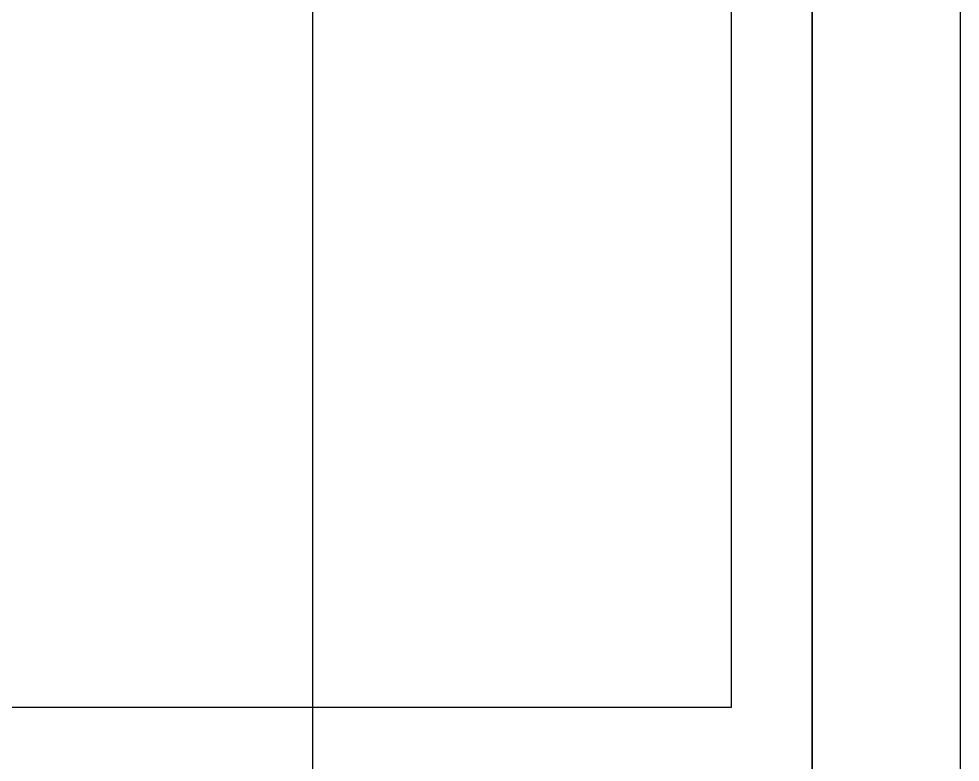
# Model space of a CAD drawing. Header units: millimetres. Extents: x 151130 to 215929, y 2134 to 34533.
# Drawn here: x 163317.79 to 163346.88, y 21949.36 to 21972.31 of the extents above; entities that cross this region are included whole.
import ezdxf

# ---------------------------------------------------------------- set-up
doc = ezdxf.new("R2010")
doc.units = ezdxf.units.MM
doc.layers.add('MUEBLES', color=8, linetype='Continuous')
doc.layers.add('OH!-Furniture', color=7, linetype='Continuous')

# ---------------------------------------------------------------- blocks, each defined once
blk = doc.blocks.new('1000')
at = {"flags": 128}
blk.add_lwpolyline([(47.216, 368.205), (959.584, 368.205), (959.772, 368.205), (960.242, 368.205), (961.04, 368.205), (961.979, 368.205), (963.107, 368.205), (964.187, 368.205), (965.126, 368.205), (965.924, 368.205), (966.394, 368.205), (966.582, 368.205), (966.582, 369.003), (966.582, 368.205), (993.07, 368.205), (994.338, 368.205), (995.559, 368.205), (996.592, 368.205), (997.39, 368.205), (997.907, 368.205), (998.048, 368.205), (8.752, 368.205)], dxfattribs=at)
at = {"layer": 'OH!-Furniture', "color": 2}
blk.add_lwpolyline([(8.752, 368.205), (1008.752, 368.205), (1008.752, 488.198), (8.752, 488.198)], close=True, dxfattribs=at)
blk = doc.blocks.new('UNION SIMPLE 700')
at = {"color": 4}
blk.add_lwpolyline([(-999.269, 247.901), (-299.269, 247.901), (-299.269, 132.909), (-999.269, 132.909)], close=True, dxfattribs=at)
blk = doc.blocks.new('T2')
at = {"layer": 'MUEBLES'}
blk.add_lwpolyline([(55.5, -147), (1444.5, -147), (1444.5, -167), (55.5, -167)], close=True, dxfattribs=at)
at = {"layer": 'OH!-Furniture'}
for name, p in [('1000', (241.248, -530.628)), ('UNION SIMPLE 700', (2167.093, -292.832))]:
    blk.add_blockref(name, p, dxfattribs=at)

msp = doc.modelspace()

# ---------------------------------------------------------------- block references
at = {"color": 5, "rotation": 90}
msp.add_blockref('T2', (163179.877, 20783.219), dxfattribs=at)

doc.saveas('drawing.dxf')
